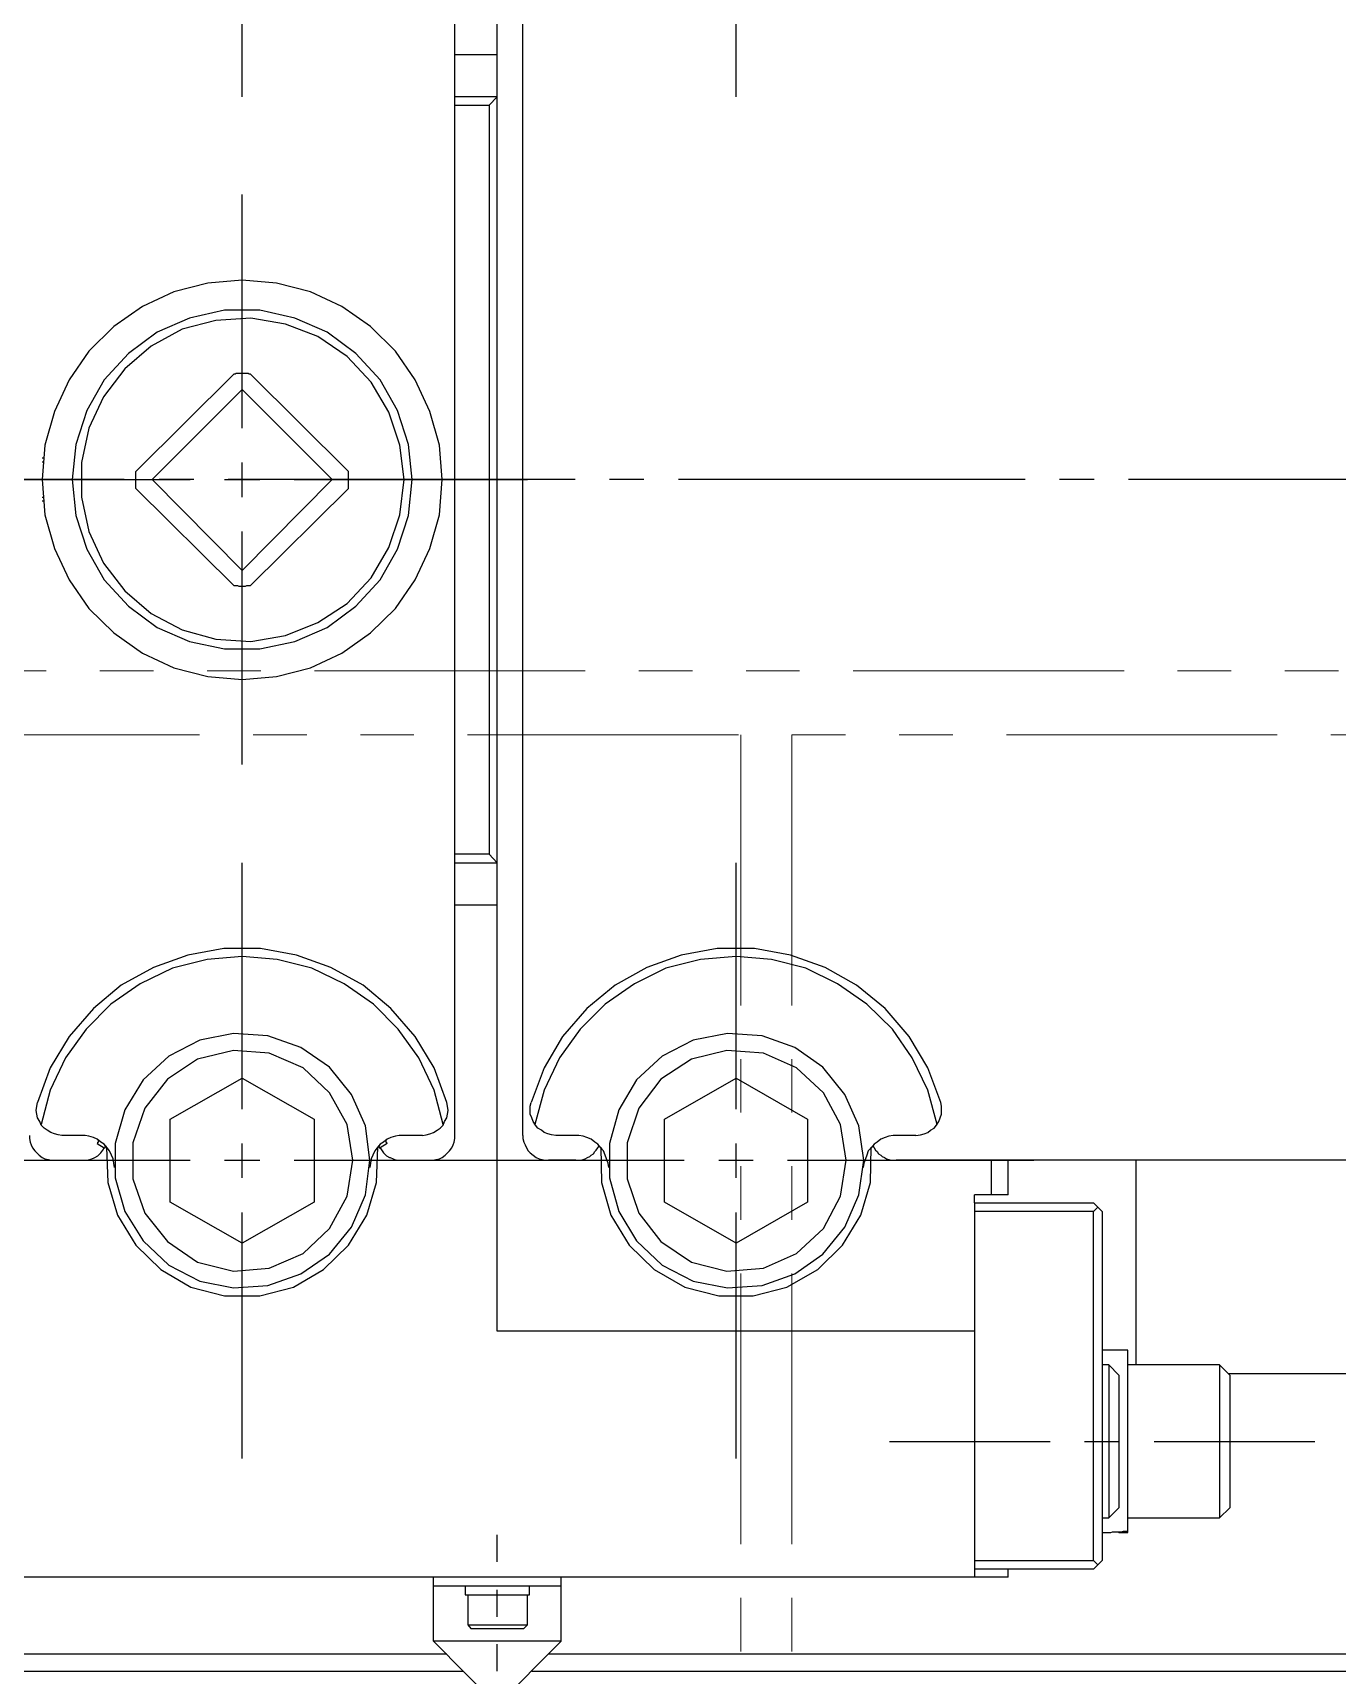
# Model space of a CAD drawing. Header units: millimetres. Extents: x -211 to 45495, y 24 to 52952.
# Drawn here: x 8949.2 to 9102.4, y 40375.1 to 40568 of the extents above; entities that cross this region are included whole.
import ezdxf

# ---------------------------------------------------------------- set-up
doc = ezdxf.new("R2010")
doc.units = ezdxf.units.MM
doc.linetypes.add('PHANTOM', pattern=[63.3, 31.8, -6.3, 6.3, -6.3, 6.3, -6.3])
doc.layers.add('Layer2', color=7, linetype='Continuous')

# ---------------------------------------------------------------- blocks, each defined once
blk = doc.blocks.new('BLKF1661')
at = {"layer": 'Layer2', "color": 7, "linetype": 'Continuous', "lineweight": 25}
for p, q in [((8990, 40437.01), (8990.26, 40436.67)), ((8990.26, 40436.67), (8990.43, 40436.41)), ((8990.43, 40436.41), (8990.78, 40436.06)), ((8990.78, 40436.06), (8991.12, 40435.89)), ((8991.12, 40435.89), (8991.21, 40435.89)), ((8991.21, 40435.89), (8991.55, 40435.72)), ((8991.55, 40435.72), (8991.72, 40435.63)), ((8991.72, 40435.63), (8992.15, 40435.55))]:
    blk.add_line(p, q, dxfattribs=at)
blk = doc.blocks.new('BLKF1662')
at = {"layer": 'Layer2', "color": 7, "linetype": 'Continuous', "lineweight": 25}
for p, q in [((8956.76, 40437.53), (8956.85, 40437.61)), ((8956.85, 40437.61), (8956.85, 40437.7)), ((8956.85, 40437.7), (8956.93, 40437.7)), ((8956.93, 40437.7), (8956.93, 40437.79))]:
    blk.add_line(p, q, dxfattribs=at)
blk = doc.blocks.new('BLKF1665')
at = {"layer": 'Layer2', "color": 7, "linetype": 'Continuous', "lineweight": 25}
for p, q in [((8990.69, 40437.87), (8990.69, 40437.7)), ((8990.69, 40437.7), (8990.78, 40437.7)), ((8990.78, 40437.7), (8990.78, 40437.61))]:
    blk.add_line(p, q, dxfattribs=at)
blk = doc.blocks.new('BLKF1666')
at = {"layer": 'Layer2', "color": 7, "linetype": 'Continuous', "lineweight": 25}
for p, q in [((8957.62, 40437.01), (8957.71, 40437.01)), ((8957.71, 40437.01), (8957.71, 40437.18)), ((8957.71, 40437.18), (8957.79, 40437.18))]:
    blk.add_line(p, q, dxfattribs=at)
blk = doc.blocks.new('BLKF1667')
at = {"layer": 'Layer2', "color": 7, "linetype": 'Continuous', "lineweight": 25}
for p, q in [((8955.04, 40435.55), (8955.47, 40435.55)), ((8955.47, 40435.55), (8955.9, 40435.63)), ((8955.9, 40435.63), (8956.33, 40435.8)), ((8956.33, 40435.8), (8956.5, 40435.89)), ((8956.5, 40435.89), (8956.85, 40436.06)), ((8956.85, 40436.06), (8957.19, 40436.41)), ((8957.19, 40436.41), (8957.45, 40436.75))]:
    blk.add_line(p, q, dxfattribs=at)
blk = doc.blocks.new('BLKF1668')
at = {"layer": 'Layer2', "color": 7, "linetype": 'Continuous', "lineweight": 25}
for p, q in [((8989.83, 40437.27), (8989.83, 40437.18)), ((8989.83, 40437.18), (8989.91, 40437.18)), ((8989.91, 40437.18), (8989.91, 40437.01))]:
    blk.add_line(p, q, dxfattribs=at)
blk = doc.blocks.new('BLKF1672')
at = {"layer": 'Layer2', "color": 7, "linetype": 'Continuous', "lineweight": 25}
for p, q in [((8948.84, 40438.47), (8948.84, 40438.13)), ((8948.84, 40438.13), (8948.92, 40437.7)), ((8948.92, 40437.7), (8949.01, 40437.35)), ((8949.01, 40437.35), (8949.18, 40437.01)), ((8949.18, 40437.01), (8949.44, 40436.67)), ((8949.44, 40436.67), (8949.7, 40436.41)), ((8949.7, 40436.41), (8949.96, 40436.15)), ((8949.96, 40436.15), (8950.3, 40435.89)), ((8950.3, 40435.89), (8950.65, 40435.72)), ((8950.65, 40435.72), (8951.08, 40435.63)), ((8951.08, 40435.63), (8951.42, 40435.55))]:
    blk.add_line(p, q, dxfattribs=at)
blk = doc.blocks.new('BLKF1673')
at = {"layer": 'Layer2', "color": 7, "linetype": 'Continuous', "lineweight": 25}
for p, q in [((8998.61, 40437.35), (8998.7, 40437.7)), ((8998.7, 40437.7), (8998.78, 40438.13)), ((8995.77, 40435.55), (8996.2, 40435.55)), ((8996.2, 40435.55), (8996.55, 40435.63)), ((8996.55, 40435.63), (8996.98, 40435.72)), ((8996.98, 40435.72), (8997.32, 40435.89)), ((8997.32, 40435.89), (8997.66, 40436.15)), ((8997.66, 40436.15), (8997.92, 40436.41)), ((8997.92, 40436.41), (8998.18, 40436.67)), ((8998.18, 40436.67), (8998.44, 40437.01)), ((8998.44, 40437.01), (8998.61, 40437.35))]:
    blk.add_line(p, q, dxfattribs=at)
blk = doc.blocks.new('BLKF1675')
at = {"layer": 'Layer2', "color": 7, "linetype": 'Continuous', "lineweight": 25}
for p, q in [((8963.22, 40515.55), (8973.81, 40526.14)), ((8973.81, 40526.14), (8984.4, 40515.55)), ((8973.81, 40504.87), (8963.22, 40515.55)), ((8984.4, 40515.55), (8973.81, 40504.87))]:
    blk.add_line(p, q, dxfattribs=at)
blk = doc.blocks.new('BLKF1676')
at = {"layer": 'Layer2', "color": 7, "linetype": 'Continuous', "lineweight": 25}
for p, q in [((8972.86, 40527.95), (8973.04, 40527.95)), ((8973.04, 40527.95), (8973.12, 40528.03)), ((8973.12, 40528.03), (8974.5, 40528.03)), ((8974.5, 40528.03), (8974.59, 40527.95))]:
    blk.add_line(p, q, dxfattribs=at)
blk = doc.blocks.new('BLKF1677')
at = {"layer": 'Layer2', "color": 7, "linetype": 'Continuous', "lineweight": 25}
for p, q in [((8973.12, 40503.06), (8973.04, 40503.06)), ((8973.29, 40503.06), (8973.12, 40503.06)), ((8973.47, 40502.97), (8973.29, 40503.06)), ((8974.33, 40503.06), (8974.16, 40502.97)), ((8974.76, 40503.06), (8974.33, 40503.06)), ((8974.16, 40502.97), (8973.47, 40502.97))]:
    blk.add_line(p, q, dxfattribs=at)
blk = doc.blocks.new('BLKF1678')
at = {"layer": 'Layer2', "color": 7, "linetype": 'Continuous', "lineweight": 25}
for p, q in [((8970.71, 40534.23), (8966.75, 40533.2)), ((8974.84, 40534.49), (8970.71, 40534.23)), ((8978.89, 40533.8), (8974.84, 40534.49)), ((8966.75, 40533.2), (8963.13, 40531.22)), ((8982.68, 40532.34), (8978.89, 40533.8)), ((8986.13, 40530.01), (8982.68, 40532.34)), ((8963.13, 40531.22), (8960.03, 40528.55)), ((8988.97, 40527), (8986.13, 40530.01)), ((8960.03, 40528.55), (8957.54, 40525.28)), ((8991.03, 40523.47), (8988.97, 40527)), ((8957.54, 40525.28), (8955.81, 40521.57)), ((8992.33, 40519.59), (8991.03, 40523.47)), ((8955.81, 40521.57), (8954.95, 40517.53)), ((8992.84, 40515.55), (8992.33, 40519.59)), ((8954.95, 40517.53), (8954.95, 40513.48)), ((8954.95, 40513.48), (8955.81, 40509.43)), ((8991.03, 40507.54), (8992.33, 40511.41)), ((8955.81, 40509.43), (8957.54, 40505.73)), ((8988.97, 40504.01), (8991.03, 40507.54)), ((8957.54, 40505.73), (8960.03, 40502.46)), ((8986.13, 40500.99), (8988.97, 40504.01)), ((8960.03, 40502.46), (8963.13, 40499.79)), ((8963.13, 40499.79), (8966.75, 40497.89)), ((8982.68, 40498.75), (8986.13, 40500.99)), ((8966.75, 40497.89), (8970.71, 40496.77)), ((8978.89, 40497.2), (8982.68, 40498.75)), ((8970.71, 40496.77), (8974.84, 40496.52)), ((8974.84, 40496.52), (8978.89, 40497.2))]:
    blk.add_line(p, q, dxfattribs=at)
blk = doc.blocks.new('BLKF1724')
at = {"layer": 'Layer2', "color": 7, "linetype": 'Continuous', "lineweight": 25}
for p, q in [((8967.44, 40459.66), (8963.39, 40458.19)), ((8971.66, 40460.43), (8967.44, 40459.66)), ((8975.96, 40460.43), (8971.66, 40460.43)), ((8980.18, 40459.66), (8975.96, 40460.43)), ((8984.23, 40458.19), (8980.18, 40459.66)), ((8963.39, 40458.19), (8959.6, 40456.13)), ((8988.02, 40456.13), (8984.23, 40458.19)), ((8959.6, 40456.13), (8956.33, 40453.37)), ((8991.29, 40453.37), (8988.02, 40456.13)), ((8956.33, 40453.37), (8953.49, 40450.1)), ((8994.13, 40450.1), (8991.29, 40453.37)), ((8953.49, 40450.1), (8951.25, 40446.4)), ((8996.37, 40446.4), (8994.13, 40450.1)), ((8997.84, 40442.35), (8996.37, 40446.4))]:
    blk.add_line(p, q, dxfattribs=at)
blk = doc.blocks.new('BLKF1725')
at = {"layer": 'Layer2', "color": 7, "linetype": 'Continuous', "lineweight": 25}
for p, q in [((8969.68, 40459.14), (8965.63, 40458.11)), ((8973.81, 40459.49), (8969.68, 40459.14)), ((8977.94, 40459.14), (8973.81, 40459.49)), ((8981.99, 40458.11), (8977.94, 40459.14)), ((8965.63, 40458.11), (8961.84, 40456.3)), ((8985.78, 40456.3), (8981.99, 40458.11)), ((8961.84, 40456.3), (8958.4, 40453.89)), ((8989.23, 40453.89), (8985.78, 40456.3)), ((8958.4, 40453.89), (8955.47, 40450.96)), ((8992.15, 40450.96), (8989.23, 40453.89)), ((8955.47, 40450.96), (8953.06, 40447.6)), ((8994.56, 40447.6), (8992.15, 40450.96)), ((8953.06, 40447.6), (8951.25, 40443.81)), ((8996.37, 40443.81), (8994.56, 40447.6)), ((8997.41, 40439.77), (8996.37, 40443.81))]:
    blk.add_line(p, q, dxfattribs=at)
blk = doc.blocks.new('BLKF1726')
at = {"layer": 'Layer2', "color": 7, "linetype": 'Continuous', "lineweight": 25}
for p, q in [((8990, 40437.44), (8989.66, 40437.01)), ((8990.43, 40437.7), (8990, 40437.44)), ((8990.86, 40438.04), (8990.43, 40437.7)), ((8991.29, 40438.22), (8990.86, 40438.04)), ((8991.81, 40438.39), (8991.29, 40438.22)), ((8992.24, 40438.47), (8991.81, 40438.39)), ((8995, 40438.47), (8992.24, 40438.47)), ((8988.97, 40435.72), (8988.88, 40435.2)), ((8989.14, 40436.15), (8988.97, 40435.72)), ((8989.4, 40436.67), (8989.14, 40436.15)), ((8989.66, 40437.01), (8989.4, 40436.67))]:
    blk.add_line(p, q, dxfattribs=at)
blk = doc.blocks.new('BLKF1727')
at = {"layer": 'Layer2', "color": 7, "linetype": 'Continuous', "lineweight": 25}
for p, q in [((8955.81, 40438.39), (8955.38, 40438.47)), ((8956.33, 40438.22), (8955.81, 40438.39)), ((8956.76, 40438.04), (8956.33, 40438.22)), ((8957.19, 40437.7), (8956.76, 40438.04)), ((8957.62, 40437.44), (8957.19, 40437.7)), ((8957.97, 40437.01), (8957.62, 40437.44)), ((8958.22, 40436.67), (8957.97, 40437.01)), ((8958.48, 40436.15), (8958.22, 40436.67)), ((8958.65, 40435.72), (8958.48, 40436.15)), ((8958.74, 40435.2), (8958.65, 40435.72)), ((8958.83, 40434.69), (8958.74, 40435.2))]:
    blk.add_line(p, q, dxfattribs=at)
blk = doc.blocks.new('BLKF1728')
at = {"layer": 'Layer2', "color": 7, "linetype": 'Continuous', "lineweight": 25}
for p, q in [((8998.01, 40441.4), (8997.92, 40441.92)), ((8997.92, 40440.97), (8998.01, 40441.4)), ((8996.72, 40439.08), (8997.06, 40439.34)), ((8997.06, 40439.34), (8997.41, 40439.68)), ((8997.41, 40439.68), (8997.58, 40440.11)), ((8997.58, 40440.11), (8997.84, 40440.54)), ((8997.84, 40440.54), (8997.92, 40440.97)), ((8995, 40438.47), (8995.43, 40438.56)), ((8995.43, 40438.56), (8995.86, 40438.65)), ((8995.86, 40438.65), (8996.29, 40438.82)), ((8996.29, 40438.82), (8996.72, 40439.08))]:
    blk.add_line(p, q, dxfattribs=at)
blk = doc.blocks.new('BLKF1729')
at = {"layer": 'Layer2', "color": 7, "linetype": 'Continuous', "lineweight": 25}
for p, q in [((8949.61, 40441.4), (8949.7, 40441.92)), ((8949.7, 40440.97), (8949.61, 40441.4)), ((8949.79, 40440.54), (8949.7, 40440.97)), ((8950.04, 40440.11), (8949.79, 40440.54)), ((8950.22, 40439.68), (8950.04, 40440.11)), ((8950.56, 40439.34), (8950.22, 40439.68)), ((8950.9, 40439.08), (8950.56, 40439.34)), ((8951.34, 40438.82), (8950.9, 40439.08)), ((8951.77, 40438.65), (8951.34, 40438.82)), ((8952.2, 40438.56), (8951.77, 40438.65)), ((8952.63, 40438.47), (8952.2, 40438.56))]:
    blk.add_line(p, q, dxfattribs=at)
blk = doc.blocks.new('BLKF1730')
at = {"layer": 'Layer2', "color": 7, "linetype": 'Continuous', "lineweight": 25}
for p, q in [((8957.88, 40437.1), (8958.05, 40432.96)), ((8958.05, 40432.96), (8959.17, 40429.09)), ((8988.45, 40429.09), (8989.57, 40432.96)), ((8959.17, 40429.09), (8961.32, 40425.56)), ((8986.3, 40425.56), (8988.45, 40429.09)), ((8961.32, 40425.56), (8964.25, 40422.72)), ((8983.37, 40422.72), (8986.3, 40425.56)), ((8964.25, 40422.72), (8967.78, 40420.65)), ((8979.84, 40420.65), (8983.37, 40422.72)), ((8967.78, 40420.65), (8971.74, 40419.62)), ((8975.88, 40419.62), (8979.84, 40420.65)), ((8971.74, 40419.62), (8975.88, 40419.62))]:
    blk.add_line(p, q, dxfattribs=at)
blk = doc.blocks.new('BLKF1900')
at = {"layer": 'Layer2', "color": 7, "linetype": 'Continuous', "lineweight": 25}
for p, q in [((9026.6, 40447.43), (9022.98, 40445.1)), ((9030.73, 40448.46), (9026.6, 40447.43)), ((9035.04, 40448.12), (9030.73, 40448.46)), ((9038.91, 40446.4), (9035.04, 40448.12)), ((9022.98, 40445.1), (9020.4, 40441.66)), ((9042.1, 40443.47), (9038.91, 40446.4)), ((9044.08, 40439.77), (9042.1, 40443.47)), ((9020.4, 40441.66), (9019.02, 40437.61)), ((9044.77, 40435.55), (9044.08, 40439.77)), ((9019.02, 40437.61), (9019.02, 40433.39)), ((9019.02, 40433.39), (9020.4, 40429.35)), ((9042.1, 40427.54), (9044.08, 40431.33)), ((9020.4, 40429.35), (9022.98, 40425.99)), ((9022.98, 40425.99), (9026.6, 40423.58)), ((9038.91, 40424.61), (9042.1, 40427.54)), ((9035.04, 40422.89), (9038.91, 40424.61)), ((9026.6, 40423.58), (9030.73, 40422.54)), ((9030.73, 40422.54), (9035.04, 40422.89))]:
    blk.add_line(p, q, dxfattribs=at)
blk = doc.blocks.new('BLKF1901')
at = {"layer": 'Layer2', "color": 7, "linetype": 'Continuous', "lineweight": 25}
for p, q in [((9026.77, 40449.67), (9023.15, 40447.77)), ((9030.82, 40450.44), (9026.77, 40449.67)), ((9034.87, 40450.19), (9030.82, 40450.44)), ((9038.74, 40448.81), (9034.87, 40450.19)), ((9023.15, 40447.77), (9020.14, 40445.02)), ((9042.01, 40446.48), (9038.74, 40448.81)), ((9044.6, 40443.3), (9042.01, 40446.48)), ((9020.14, 40445.02), (9018.07, 40441.49)), ((9046.23, 40439.59), (9044.6, 40443.3)), ((9018.07, 40441.49), (9016.95, 40437.53)), ((9046.84, 40435.55), (9046.23, 40439.59)), ((9016.95, 40437.53), (9016.95, 40433.48)), ((9016.95, 40433.48), (9018.07, 40429.52)), ((9044.6, 40427.71), (9046.23, 40431.5)), ((9018.07, 40429.52), (9020.14, 40426.07)), ((9020.14, 40426.07), (9023.15, 40423.23)), ((9042.01, 40424.52), (9044.6, 40427.71)), ((9038.74, 40422.2), (9042.01, 40424.52)), ((9023.15, 40423.23), (9026.77, 40421.34)), ((9034.87, 40420.82), (9038.74, 40422.2)), ((9026.77, 40421.34), (9030.82, 40420.56)), ((9030.82, 40420.56), (9034.87, 40420.82))]:
    blk.add_line(p, q, dxfattribs=at)
blk = doc.blocks.new('BLKF2008')
at = {"layer": 'Layer2', "color": 7, "linetype": 'Continuous', "lineweight": 25}
for p, q in [((8968.82, 40449.67), (8965.2, 40447.77)), ((8972.78, 40450.44), (8968.82, 40449.67)), ((8976.83, 40450.19), (8972.78, 40450.44)), ((8980.7, 40448.81), (8976.83, 40450.19)), ((8965.2, 40447.77), (8962.19, 40445.02)), ((8984.06, 40446.48), (8980.7, 40448.81)), ((8986.64, 40443.3), (8984.06, 40446.48)), ((8962.19, 40445.02), (8960.03, 40441.49)), ((8988.28, 40439.59), (8986.64, 40443.3)), ((8960.03, 40441.49), (8958.91, 40437.53)), ((8988.79, 40435.55), (8988.28, 40439.59)), ((8958.91, 40437.53), (8958.91, 40433.48)), ((8958.91, 40433.48), (8960.03, 40429.52)), ((8986.64, 40427.71), (8988.28, 40431.5)), ((8960.03, 40429.52), (8962.19, 40426.07)), ((8962.19, 40426.07), (8965.2, 40423.23)), ((8984.06, 40424.52), (8986.64, 40427.71)), ((8980.7, 40422.2), (8984.06, 40424.52)), ((8965.2, 40423.23), (8968.82, 40421.34)), ((8976.83, 40420.82), (8980.7, 40422.2)), ((8968.82, 40421.34), (8972.78, 40420.56)), ((8972.78, 40420.56), (8976.83, 40420.82))]:
    blk.add_line(p, q, dxfattribs=at)
blk = doc.blocks.new('BLKF2009')
at = {"layer": 'Layer2', "color": 7, "linetype": 'Continuous', "lineweight": 25}
for p, q in [((8968.56, 40447.43), (8965.03, 40445.1)), ((8972.78, 40448.46), (8968.56, 40447.43)), ((8977, 40448.12), (8972.78, 40448.46)), ((8980.96, 40446.4), (8977, 40448.12)), ((8965.03, 40445.1), (8962.36, 40441.66)), ((8984.06, 40443.47), (8980.96, 40446.4)), ((8986.13, 40439.77), (8984.06, 40443.47)), ((8962.36, 40441.66), (8960.98, 40437.61)), ((8986.81, 40435.55), (8986.13, 40439.77)), ((8960.98, 40437.61), (8960.98, 40433.39)), ((8960.98, 40433.39), (8962.36, 40429.35)), ((8984.06, 40427.54), (8986.13, 40431.33)), ((8962.36, 40429.35), (8965.03, 40425.99)), ((8965.03, 40425.99), (8968.56, 40423.58)), ((8980.96, 40424.61), (8984.06, 40427.54)), ((8977, 40422.89), (8980.96, 40424.61)), ((8968.56, 40423.58), (8972.78, 40422.54)), ((8972.78, 40422.54), (8977, 40422.89))]:
    blk.add_line(p, q, dxfattribs=at)
blk = doc.blocks.new('BLKF2158')
at = {"layer": 'Layer2', "color": 7, "linetype": 'Continuous', "lineweight": 25}
for p, q in [((8967.61, 40534.49), (8963.82, 40532.86)), ((8971.74, 40535.44), (8967.61, 40534.49)), ((8975.88, 40535.44), (8971.74, 40535.44)), ((8980.01, 40534.49), (8975.88, 40535.44)), ((8983.8, 40532.86), (8980.01, 40534.49)), ((8963.82, 40532.86), (8960.46, 40530.36)), ((8987.16, 40530.36), (8983.8, 40532.86)), ((8960.46, 40530.36), (8957.62, 40527.26)), ((8990, 40527.26), (8987.16, 40530.36)), ((8957.62, 40527.26), (8955.55, 40523.64)), ((8992.07, 40523.64), (8990, 40527.26)), ((8955.55, 40523.64), (8954.26, 40519.68)), ((8993.36, 40519.68), (8992.07, 40523.64)), ((8954.26, 40519.68), (8953.83, 40515.55)), ((8993.79, 40515.55), (8993.36, 40519.68)), ((8953.83, 40515.55), (8954.26, 40511.33)), ((8954.26, 40511.33), (8955.55, 40507.37)), ((8992.07, 40507.37), (8993.36, 40511.33)), ((8955.55, 40507.37), (8957.62, 40503.75)), ((8990, 40503.75), (8992.07, 40507.37)), ((8957.62, 40503.75), (8960.46, 40500.65)), ((8987.16, 40500.65), (8990, 40503.75)), ((8960.46, 40500.65), (8963.82, 40498.15)), ((8983.8, 40498.15), (8987.16, 40500.65)), ((8963.82, 40498.15), (8967.61, 40496.52)), ((8980.01, 40496.52), (8983.8, 40498.15)), ((8967.61, 40496.52), (8971.74, 40495.65)), ((8971.74, 40495.65), (8975.88, 40495.65)), ((8975.88, 40495.65), (8980.01, 40496.52))]:
    blk.add_line(p, q, dxfattribs=at)
blk = doc.blocks.new('BLKF2159')
at = {"layer": 'Layer2', "color": 7, "linetype": 'Continuous', "lineweight": 25}
for p, q in [((8969.76, 40538.62), (8965.8, 40537.59)), ((8973.81, 40538.97), (8969.76, 40538.62)), ((8977.86, 40538.62), (8973.81, 40538.97)), ((8981.82, 40537.59), (8977.86, 40538.62)), ((8962.1, 40535.87), (8958.74, 40533.54)), ((8965.8, 40537.59), (8962.1, 40535.87)), ((8985.52, 40535.87), (8981.82, 40537.59)), ((8988.88, 40533.54), (8985.52, 40535.87)), ((8958.74, 40533.54), (8955.81, 40530.62)), ((8991.81, 40530.62), (8988.88, 40533.54)), ((8955.81, 40530.62), (8953.49, 40527.26)), ((8994.13, 40527.26), (8991.81, 40530.62)), ((8953.49, 40527.26), (8951.77, 40523.55)), ((8995.86, 40523.55), (8994.13, 40527.26)), ((8951.77, 40523.55), (8950.65, 40519.59)), ((8996.98, 40519.59), (8995.86, 40523.55)), ((8950.65, 40519.59), (8950.3, 40515.55)), ((8997.32, 40515.55), (8996.98, 40519.59)), ((8950.3, 40515.55), (8950.65, 40511.41)), ((8950.65, 40511.41), (8951.77, 40507.45)), ((8995.86, 40507.45), (8996.98, 40511.41)), ((8951.77, 40507.45), (8953.49, 40503.75)), ((8994.13, 40503.75), (8995.86, 40507.45)), ((8953.49, 40503.75), (8955.81, 40500.39)), ((8991.81, 40500.39), (8994.13, 40503.75)), ((8955.81, 40500.39), (8958.74, 40497.55)), ((8988.88, 40497.55), (8991.81, 40500.39)), ((8958.74, 40497.55), (8962.1, 40495.14)), ((8985.52, 40495.14), (8988.88, 40497.55)), ((8962.1, 40495.14), (8965.8, 40493.41)), ((8965.8, 40493.41), (8969.76, 40492.38)), ((8977.86, 40492.38), (8981.82, 40493.41)), ((8981.82, 40493.41), (8985.52, 40495.14)), ((8969.76, 40492.38), (8973.81, 40492.04)), ((8973.81, 40492.04), (8977.86, 40492.38))]:
    blk.add_line(p, q, dxfattribs=at)
blk = doc.blocks.new('BLKF2172')
at = {"layer": 'Layer2', "color": 7, "linetype": 'Continuous', "lineweight": 25}
for p, q in [((9006.79, 40438.47), (9006.79, 40438.13)), ((9006.79, 40438.13), (9006.88, 40437.7)), ((9006.88, 40437.7), (9007.05, 40437.35)), ((9007.05, 40437.35), (9007.22, 40437.01)), ((9007.22, 40437.01), (9007.4, 40436.67)), ((9007.4, 40436.67), (9007.65, 40436.41)), ((9007.65, 40436.41), (9008, 40436.15)), ((9008, 40436.15), (9008.34, 40435.89)), ((9008.34, 40435.89), (9008.69, 40435.72)), ((9008.69, 40435.72), (9009.03, 40435.63)), ((9009.03, 40435.63), (9009.38, 40435.55))]:
    blk.add_line(p, q, dxfattribs=at)
blk = doc.blocks.new('BLKF2173')
at = {"layer": 'Layer2', "color": 7, "linetype": 'Continuous', "lineweight": 25}
for p, q in [((9047.87, 40437.27), (9048.04, 40437.01)), ((9048.04, 40437.01), (9048.21, 40436.75)), ((9048.21, 40436.75), (9048.39, 40436.58)), ((9048.39, 40436.58), (9048.56, 40436.32)), ((9048.56, 40436.32), (9048.82, 40436.15)), ((9048.82, 40436.15), (9048.99, 40435.98)), ((9048.99, 40435.98), (9049.25, 40435.89)), ((9049.25, 40435.89), (9049.51, 40435.72)), ((9049.51, 40435.72), (9049.76, 40435.63)), ((9049.76, 40435.63), (9050.11, 40435.55)), ((9050.11, 40435.55), (9050.37, 40435.55))]:
    blk.add_line(p, q, dxfattribs=at)
blk = doc.blocks.new('BLKF2177')
at = {"layer": 'Layer2', "color": 7, "linetype": 'Continuous', "lineweight": 25}
for p, q in [((9012.99, 40435.55), (9013.51, 40435.55)), ((9013.51, 40435.55), (9013.85, 40435.63)), ((9013.85, 40435.63), (9014.11, 40435.72)), ((9014.11, 40435.72), (9014.37, 40435.89)), ((9014.37, 40435.89), (9014.63, 40435.98)), ((9014.63, 40435.98), (9014.8, 40436.15)), ((9014.8, 40436.15), (9015.06, 40436.32)), ((9015.06, 40436.32), (9015.23, 40436.58)), ((9015.23, 40436.58), (9015.4, 40436.75)), ((9015.4, 40436.75), (9015.58, 40437.01))]:
    blk.add_line(p, q, dxfattribs=at)
blk = doc.blocks.new('BLKF2213')
at = {"layer": 'Layer2', "color": 7, "linetype": 'Continuous', "lineweight": 25}
for p, q in [((9025.39, 40459.66), (9021.35, 40458.19)), ((9029.61, 40460.43), (9025.39, 40459.66)), ((9034, 40460.43), (9029.61, 40460.43)), ((9038.22, 40459.66), (9034, 40460.43)), ((9042.27, 40458.19), (9038.22, 40459.66)), ((9021.35, 40458.19), (9017.64, 40456.13)), ((9045.97, 40456.13), (9042.27, 40458.19)), ((9017.64, 40456.13), (9014.28, 40453.37)), ((9049.33, 40453.37), (9045.97, 40456.13)), ((9014.28, 40453.37), (9011.44, 40450.1)), ((9052.17, 40450.1), (9049.33, 40453.37)), ((9011.44, 40450.1), (9009.29, 40446.4)), ((9054.33, 40446.4), (9052.17, 40450.1)), ((9055.88, 40442.35), (9054.33, 40446.4))]:
    blk.add_line(p, q, dxfattribs=at)
blk = doc.blocks.new('BLKF2214')
at = {"layer": 'Layer2', "color": 7, "linetype": 'Continuous', "lineweight": 25}
for p, q in [((9027.63, 40459.14), (9023.59, 40458.11)), ((9031.85, 40459.49), (9027.63, 40459.14)), ((9035.99, 40459.14), (9031.85, 40459.49)), ((9040.03, 40458.11), (9035.99, 40459.14)), ((9023.59, 40458.11), (9019.88, 40456.3)), ((9043.74, 40456.3), (9040.03, 40458.11)), ((9019.88, 40456.3), (9016.44, 40453.89)), ((9047.18, 40453.89), (9043.74, 40456.3)), ((9016.44, 40453.89), (9013.51, 40450.96)), ((9050.19, 40450.96), (9047.18, 40453.89)), ((9013.51, 40450.96), (9011.1, 40447.6)), ((9052.52, 40447.6), (9050.19, 40450.96)), ((9011.1, 40447.6), (9009.29, 40443.81)), ((9054.33, 40443.81), (9052.52, 40447.6)), ((9055.45, 40439.77), (9054.33, 40443.81))]:
    blk.add_line(p, q, dxfattribs=at)
blk = doc.blocks.new('BLKF2215')
at = {"layer": 'Layer2', "color": 7, "linetype": 'Continuous', "lineweight": 25}
for p, q in [((9013.85, 40438.39), (9013.34, 40438.47)), ((9014.28, 40438.22), (9013.85, 40438.39)), ((9014.8, 40438.04), (9014.28, 40438.22)), ((9015.23, 40437.7), (9014.8, 40438.04)), ((9015.58, 40437.44), (9015.23, 40437.7)), ((9015.92, 40437.01), (9015.58, 40437.44)), ((9016.27, 40436.67), (9015.92, 40437.01)), ((9016.44, 40436.15), (9016.27, 40436.67)), ((9016.61, 40435.72), (9016.44, 40436.15)), ((9016.78, 40435.2), (9016.61, 40435.72)), ((9016.87, 40434.69), (9016.78, 40435.2))]:
    blk.add_line(p, q, dxfattribs=at)
blk = doc.blocks.new('BLKF2216')
at = {"layer": 'Layer2', "color": 7, "linetype": 'Continuous', "lineweight": 25}
for p, q in [((9048.04, 40437.44), (9047.7, 40437.01)), ((9048.39, 40437.7), (9048.04, 40437.44)), ((9048.82, 40438.04), (9048.39, 40437.7)), ((9049.33, 40438.22), (9048.82, 40438.04)), ((9049.76, 40438.39), (9049.33, 40438.22)), ((9050.28, 40438.47), (9049.76, 40438.39)), ((9050.8, 40438.47), (9050.28, 40438.47)), ((9047.01, 40435.72), (9046.84, 40435.2)), ((9047.18, 40436.15), (9047.01, 40435.72)), ((9047.35, 40436.67), (9047.18, 40436.15)), ((9047.7, 40437.01), (9047.35, 40436.67))]:
    blk.add_line(p, q, dxfattribs=at)
blk = doc.blocks.new('BLKF2217')
at = {"layer": 'Layer2', "color": 7, "linetype": 'Continuous', "lineweight": 25}
for p, q in [((9055.96, 40441.4), (9055.96, 40441.92)), ((9055.96, 40440.97), (9055.96, 40441.4)), ((9054.67, 40439.08), (9055.1, 40439.34)), ((9055.1, 40439.34), (9055.36, 40439.68)), ((9055.36, 40439.68), (9055.62, 40440.11)), ((9055.62, 40440.11), (9055.79, 40440.54)), ((9055.79, 40440.54), (9055.96, 40440.97)), ((9052.95, 40438.47), (9053.47, 40438.56)), ((9053.47, 40438.56), (9053.9, 40438.65)), ((9053.9, 40438.65), (9054.33, 40438.82)), ((9054.33, 40438.82), (9054.67, 40439.08))]:
    blk.add_line(p, q, dxfattribs=at)
blk = doc.blocks.new('BLKF2218')
at = {"layer": 'Layer2', "color": 7, "linetype": 'Continuous', "lineweight": 25}
for p, q in [((9007.65, 40441.4), (9007.65, 40441.92)), ((9007.65, 40440.97), (9007.65, 40441.4)), ((9007.83, 40440.54), (9007.65, 40440.97)), ((9008, 40440.11), (9007.83, 40440.54)), ((9008.26, 40439.68), (9008, 40440.11)), ((9008.52, 40439.34), (9008.26, 40439.68)), ((9008.95, 40439.08), (9008.52, 40439.34)), ((9009.29, 40438.82), (9008.95, 40439.08)), ((9009.72, 40438.65), (9009.29, 40438.82)), ((9010.15, 40438.56), (9009.72, 40438.65)), ((9010.67, 40438.47), (9010.15, 40438.56))]:
    blk.add_line(p, q, dxfattribs=at)
blk = doc.blocks.new('BLKF2219')
at = {"layer": 'Layer2', "color": 7, "linetype": 'Continuous', "lineweight": 25}
for p, q in [((9015.92, 40437.1), (9016.01, 40432.96)), ((9016.01, 40432.96), (9017.13, 40429.09)), ((9046.49, 40429.09), (9047.61, 40432.96)), ((9017.13, 40429.09), (9019.28, 40425.56)), ((9044.34, 40425.56), (9046.49, 40429.09)), ((9019.28, 40425.56), (9022.21, 40422.72)), ((9041.41, 40422.72), (9044.34, 40425.56)), ((9022.21, 40422.72), (9025.82, 40420.65)), ((9037.79, 40420.65), (9041.41, 40422.72)), ((9025.82, 40420.65), (9029.79, 40419.62)), ((9033.83, 40419.62), (9037.79, 40420.65)), ((9029.79, 40419.62), (9033.83, 40419.62))]:
    blk.add_line(p, q, dxfattribs=at)
blk = doc.blocks.new('BLKF2283')
at = {"layer": 'Layer2', "color": 7, "linetype": 'Continuous', "lineweight": 25}
for p, q in [((9074.82, 40391.8), (9075.86, 40391.8)), ((9075.86, 40391.8), (9076.03, 40391.89)), ((9076.03, 40391.89), (9077.06, 40391.89)), ((9077.06, 40391.89), (9077.32, 40391.97)), ((9077.32, 40391.97), (9077.58, 40391.97))]:
    blk.add_line(p, q, dxfattribs=at)
blk = doc.blocks.new('BLKF2284')
at = {"layer": 'Layer2', "color": 7, "linetype": 'Continuous', "lineweight": 25}
for p, q in [((9076.29, 40391.89), (9076.72, 40391.89)), ((9076.72, 40391.89), (9076.8, 40391.8)), ((9076.8, 40391.8), (9077.84, 40391.8))]:
    blk.add_line(p, q, dxfattribs=at)
blk = doc.blocks.new('BLKF1660')
at = {"layer": 'Layer2', "color": 7, "linetype": 'Continuous', "lineweight": 25}
for p, q in [((9003.78, 40565.49), (9003.78, 40615.52)), ((8998.78, 40438.47), (8998.78, 40592.53)), ((9006.79, 40438.47), (9006.79, 40592.53)), ((8973.81, 40560.5), (8973.81, 40589.43)), ((9031.85, 40560.5), (9031.85, 40589.43)), ((8998.78, 40565.49), (9003.78, 40565.49)), ((9003.78, 40465.51), (9003.78, 40565.49)), ((9003.78, 40560.5), (8998.78, 40560.5)), ((8998.78, 40559.55), (9002.83, 40559.55)), ((9003.78, 40560.5), (9002.83, 40559.55)), ((9002.83, 40559.55), (9002.83, 40471.54)), ((8973.81, 40521.57), (8973.81, 40549.04)), ((8972.86, 40527.95), (8961.32, 40516.49)), ((8973.81, 40526.14), (8973.81, 40528.03)), ((8974.59, 40527.95), (8974.76, 40527.95)), ((8986.3, 40516.49), (8974.76, 40527.95)), ((8950.47, 40518.04), (8950.3, 40518.04)), ((8950.3, 40517.61), (8950.47, 40517.61)), ((8973.81, 40513.48), (8973.81, 40517.53)), ((8959.95, 40515.55), (8919.3, 40515.55)), ((8940.31, 40515.55), (8967.7, 40515.55)), ((8949.79, 40515.55), (8950.99, 40515.55)), ((8952.2, 40515.55), (8953.4, 40515.55)), ((8961.32, 40514.51), (8961.32, 40516.49)), ((8961.32, 40515.55), (8963.22, 40515.55)), ((8968.13, 40515.55), (8964.08, 40515.55)), ((8971.74, 40515.55), (8975.88, 40515.55)), ((9012.91, 40515.55), (8972.17, 40515.55)), ((8979.93, 40515.55), (9007.31, 40515.55)), ((8984.4, 40515.55), (8986.3, 40515.55)), ((8986.3, 40514.51), (8986.3, 40516.49)), ((8992.33, 40511.41), (8992.84, 40515.55)), ((8993.36, 40511.33), (8993.79, 40515.55)), ((8996.98, 40511.41), (8997.32, 40515.55)), ((9021, 40515.55), (9016.95, 40515.55)), ((9065.78, 40515.55), (9025.05, 40515.55)), ((9073.88, 40515.55), (9069.83, 40515.55)), ((9118.65, 40515.55), (9077.92, 40515.55)), ((8950.3, 40513.48), (8950.47, 40513.48)), ((8950.3, 40513.05), (8950.47, 40513.05)), ((8961.32, 40514.51), (8972.86, 40503.06)), ((8974.76, 40503.06), (8986.3, 40514.51)), ((8973.81, 40482.05), (8973.81, 40509.43)), ((8973.04, 40503.06), (8972.86, 40503.06)), ((8973.81, 40502.97), (8973.81, 40504.87)), ((8973.81, 40441.57), (8973.81, 40470.51)), ((9002.83, 40471.54), (8998.78, 40471.54)), ((8998.78, 40470.51), (9003.78, 40470.51)), ((9002.83, 40471.54), (9003.78, 40470.51)), ((9031.85, 40441.57), (9031.85, 40470.51)), ((9003.78, 40465.51), (8998.78, 40465.51)), ((9003.78, 40415.48), (9003.78, 40465.51)), ((8951.25, 40446.4), (8949.79, 40442.35)), ((8965.37, 40440.37), (8973.81, 40445.19)), ((8973.81, 40445.19), (8982.25, 40440.37)), ((9009.29, 40446.4), (9007.74, 40442.35)), ((9023.41, 40440.37), (9031.85, 40445.19)), ((9031.85, 40445.19), (9040.2, 40440.37)), ((8951.25, 40443.81), (8950.22, 40439.77)), ((9009.29, 40443.81), (9008.17, 40439.77)), ((8949.7, 40441.92), (8949.79, 40442.35)), ((8997.92, 40441.92), (8997.84, 40442.35)), ((9007.65, 40441.92), (9007.74, 40442.35)), ((9055.96, 40441.92), (9055.88, 40442.35)), ((8965.37, 40430.64), (8965.37, 40440.37)), ((8982.25, 40440.37), (8982.25, 40430.64)), ((9023.41, 40430.64), (9023.41, 40440.37)), ((9040.2, 40440.37), (9040.2, 40430.64)), ((8954.87, 40438.47), (8952.63, 40438.47)), ((8955.38, 40438.47), (8954.87, 40438.47)), ((8956.76, 40437.53), (8957.62, 40437.01)), ((8956.93, 40437.79), (8956.93, 40437.87)), ((8973.81, 40433.48), (8973.81, 40437.53)), ((8990.86, 40437.53), (8990, 40437.01)), ((8990.78, 40437.61), (8990.86, 40437.53)), ((8998.78, 40438.13), (8998.78, 40438.47)), ((9012.82, 40438.47), (9010.67, 40438.47)), ((9013.34, 40438.47), (9012.82, 40438.47)), ((9031.85, 40433.48), (9031.85, 40437.53)), ((9052.95, 40438.47), (9050.8, 40438.47)), ((8938.85, 40435.55), (8967.7, 40435.55)), ((8951.42, 40435.55), (8951.85, 40435.55)), ((8951.85, 40435.55), (8955.04, 40435.55)), ((8957.45, 40436.75), (8957.62, 40437.01)), ((8957.79, 40437.18), (8957.79, 40437.27)), ((8971.74, 40435.55), (8975.88, 40435.55)), ((8979.93, 40435.55), (9008.77, 40435.55)), ((8986.13, 40431.33), (8986.81, 40435.55)), ((8988.28, 40431.5), (8988.79, 40435.55)), ((8989.57, 40432.96), (8989.74, 40437.1)), ((8989.91, 40437.01), (8990, 40437.01)), ((8992.15, 40435.55), (8992.58, 40435.55)), ((8992.58, 40435.55), (8995.77, 40435.55)), ((8996.8, 40435.55), (9025.74, 40435.55)), ((9009.38, 40435.55), (9009.81, 40435.55)), ((9012.99, 40435.55), (9009.81, 40435.55)), ((9015.58, 40437.01), (9015.75, 40437.27)), ((9029.79, 40435.55), (9033.83, 40435.55)), ((9037.88, 40435.55), (9066.81, 40435.55)), ((9044.08, 40431.33), (9044.77, 40435.55)), ((9046.23, 40431.5), (9046.84, 40435.55)), ((9047.61, 40432.96), (9047.7, 40437.1)), ((9050.37, 40435.55), (9050.62, 40435.55)), ((9155.77, 40435.55), (9050.62, 40435.55)), ((9061.82, 40431.5), (9061.82, 40435.55)), ((9063.8, 40431.5), (9063.8, 40435.55)), ((9078.78, 40435.55), (9078.78, 40411.52)), ((8988.88, 40435.2), (8988.79, 40434.69)), ((9046.84, 40435.2), (9046.75, 40434.69)), ((8973.81, 40425.82), (8965.37, 40430.64)), ((8982.25, 40430.64), (8973.81, 40425.82)), ((9031.85, 40425.82), (9023.41, 40430.64)), ((9040.2, 40430.64), (9031.85, 40425.82)), ((9059.84, 40430.55), (9059.84, 40431.5)), ((9063.8, 40431.5), (9059.84, 40431.5)), ((9059.84, 40430.55), (9073.79, 40430.55)), ((9059.84, 40430.55), (9059.84, 40388.53)), ((9074.82, 40429.52), (9073.79, 40430.55)), ((9073.79, 40429.52), (9074.31, 40430.04)), ((8973.81, 40400.5), (8973.81, 40429.43)), ((9031.85, 40400.5), (9031.85, 40429.43)), ((9073.79, 40429.52), (9059.84, 40429.52)), ((9073.79, 40388.53), (9073.79, 40429.52)), ((9074.82, 40429.52), (9074.82, 40388.53)), ((9059.84, 40415.48), (9003.78, 40415.48)), ((9059.84, 40415.48), (9059.84, 40386.55)), ((9077.84, 40413.24), (9074.82, 40413.24)), ((9077.84, 40391.8), (9077.84, 40413.24)), ((9075.6, 40411.52), (9074.82, 40411.52)), ((9076.8, 40410.31), (9075.6, 40411.52)), ((9075.6, 40411.52), (9075.6, 40393.52)), ((9088.6, 40411.52), (9077.84, 40411.52)), ((9088.6, 40411.52), (9088.6, 40393.52)), ((9089.81, 40410.31), (9088.6, 40411.52)), ((9089.63, 40410.49), (9228.79, 40410.49)), ((9076.8, 40410.31), (9076.8, 40394.73)), ((9089.81, 40410.31), (9089.81, 40394.73)), ((9068.71, 40402.48), (9049.85, 40402.48)), ((9076.8, 40402.48), (9072.76, 40402.48)), ((9099.8, 40402.48), (9080.94, 40402.48)), ((9074.82, 40393.52), (9075.6, 40393.52)), ((9075.6, 40393.52), (9076.8, 40394.73)), ((9077.84, 40393.52), (9088.6, 40393.52)), ((9088.6, 40393.52), (9089.81, 40394.73)), ((9003.78, 40388.36), (9003.78, 40391.54)), ((9077.58, 40391.97), (9077.84, 40391.97)), ((9059.84, 40388.53), (9073.79, 40388.53)), ((9073.79, 40387.49), (9059.84, 40387.49)), ((9063.8, 40386.55), (9063.8, 40387.49)), ((9074.31, 40388.01), (9073.79, 40388.53)), ((9073.79, 40387.49), (9074.82, 40388.53)), ((9063.8, 40386.55), (8943.84, 40386.55)), ((8996.29, 40379.06), (8996.29, 40386.55)), ((9011.27, 40385.51), (8996.29, 40385.51)), ((8999.99, 40385.51), (8999.99, 40384.48)), ((9007.57, 40384.48), (9007.57, 40385.51)), ((9011.27, 40379.06), (9011.27, 40386.55)), ((8999.99, 40384.48), (9007.57, 40384.48)), ((9000.33, 40384.48), (9000.33, 40380.95)), ((9003.78, 40381.9), (9003.78, 40385.08)), ((9007.31, 40380.95), (9007.31, 40384.48)), ((9000.33, 40380.95), (9007.31, 40380.95)), ((9000.33, 40380.95), (9000.68, 40380.52)), ((9000.68, 40380.52), (9006.88, 40380.52)), ((9006.88, 40380.52), (9007.31, 40380.95)), ((8996.29, 40379.06), (9003.78, 40371.48)), ((9011.27, 40379.06), (8996.29, 40379.06)), ((9011.27, 40379.06), (8996.29, 40379.06)), ((9003.78, 40371.48), (9011.27, 40379.06)), ((9003.78, 40375.52), (9003.78, 40378.71)), ((8997.84, 40377.51), (8923.78, 40377.51)), ((9228.79, 40377.51), (9009.81, 40377.51)), ((8910.78, 40375.52), (8999.82, 40375.52)), ((9007.83, 40375.52), (9299.84, 40375.52))]:
    blk.add_line(p, q, dxfattribs=at)
for name in ['BLKF2159', 'BLKF2158', 'BLKF1678', 'BLKF1676', 'BLKF1675', 'BLKF1677', 'BLKF1724', 'BLKF1725', 'BLKF2213', 'BLKF2214', 'BLKF2008', 'BLKF1901', 'BLKF2009', 'BLKF1900', 'BLKF1729', 'BLKF1728', 'BLKF2218', 'BLKF2217', 'BLKF1672', 'BLKF1727', 'BLKF1662', 'BLKF1726', 'BLKF1665', 'BLKF1673', 'BLKF2172', 'BLKF2215', 'BLKF2216', 'BLKF1667', 'BLKF1666', 'BLKF1730', 'BLKF1668', 'BLKF1661', 'BLKF2177', 'BLKF2219', 'BLKF2173', 'BLKF2283', 'BLKF2284']:
    blk.add_blockref(name, (0, 0), dxfattribs=at)
blk = doc.blocks.new('BLKF2423')
at = {"layer": 'Layer2', "color": 2, "linetype": 'PHANTOM', "lineweight": 13}
for p, q in [((9836.99, 40493.05), (8683.79, 40493.05)), ((8683.79, 40485.55), (9836.99, 40485.55)), ((9032.39, 40485.55), (9032.39, 39085.55)), ((9038.39, 40485.55), (9038.39, 39085.55))]:
    blk.add_line(p, q, dxfattribs=at)

msp = doc.modelspace()

# ---------------------------------------------------------------- block references
at = {"layer": 'Layer2', "color": 2, "linetype": 'PHANTOM', "lineweight": 13}
msp.add_blockref('BLKF2423', (0, 0), dxfattribs=at)
at = {"layer": 'Layer2', "color": 7, "linetype": 'Continuous', "lineweight": 25}
msp.add_blockref('BLKF1660', (0, 0), dxfattribs=at)

doc.saveas('drawing.dxf')
